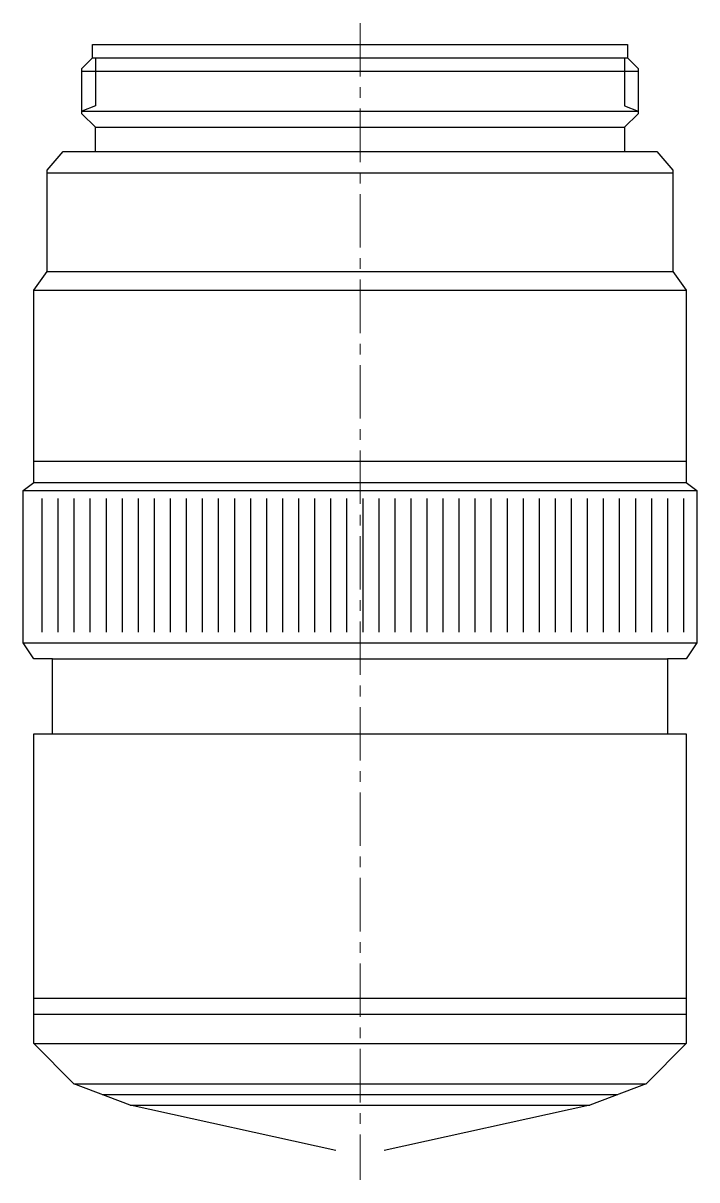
# Model space of a CAD drawing. Header units: millimetres. Extents: x 128 to 246, y 145 to 348.
import ezdxf

# ---------------------------------------------------------------- set-up
doc = ezdxf.new("R2010")
doc.units = ezdxf.units.MM
doc.layers.get('0').update_dxf_attribs({"lineweight": 25})
doc.layers.add('CENTERLINE', color=18, linetype='Continuous', lineweight=13, true_color=0x000000)
doc.layers.add('OUTLINE', color=18, linetype='Continuous', lineweight=25, true_color=0x000000)

# ---------------------------------------------------------------- blocks, each defined once
blk = doc.blocks.new('V01_ExteriorBody')
at = {"layer": 'OUTLINE'}
for p, q in [((140.15625, 341.71875), (233.90625, 341.71875)), ((138.28125, 339.375), (235.78125, 339.375)), ((138.28125, 332.34375), (235.78125, 332.34375)), ((140.625, 329.53125), (233.4375, 329.53125)), ((140.625, 325.3125), (233.4375, 325.3125)), ((132.1875, 321.5625), (241.875, 321.5625)), ((132.1875, 304.21875), (241.875, 304.21875)), ((129.84375, 300.9375), (244.21875, 300.9375)), ((129.84375, 270.9375), (244.21875, 270.9375)), ((129.84375, 267.1875), (244.21875, 267.1875)), ((127.96875, 265.78125), (246.09375, 265.78125)), ((127.96875, 239.0625), (246.09375, 239.0625)), ((133.125, 236.25), (240.9375, 236.25)), ((133.125, 223.125), (240.9375, 223.125)), ((129.84375, 176.71875), (244.21875, 176.71875)), ((129.84375, 173.90625), (244.21875, 173.90625)), ((129.84375, 168.75), (244.21875, 168.75)), ((136.875, 161.71875), (237.1875, 161.71875)), ((141.79688, 159.84375), (232.26562, 159.84375)), ((146.71875, 157.96875), (227.34375, 157.96875))]:
    blk.add_line(p, q, dxfattribs=at)
at = {"layer": 'OUTLINE', "flags": 128}
for points in [[(182.8125, 150), (146.71875, 157.96875), (136.875, 161.71875), (129.84375, 168.75), (129.84375, 223.125), (133.125, 223.125), (133.125, 236.25), (129.84375, 236.25), (127.96875, 239.0625), (127.96875, 265.78125), (129.84375, 267.1875), (129.84375, 300.9375), (132.1875, 304.21875), (132.1875, 322.03125), (135, 325.3125), (140.625, 325.3125), (140.625, 329.53125), (138.28125, 331.875), (138.28125, 339.84375), (140.15625, 341.71875), (140.15625, 344.0625), (233.90625, 344.0625), (233.90625, 341.71875), (235.78125, 339.84375), (235.78125, 331.875), (233.4375, 329.53125), (233.4375, 325.3125), (239.0625, 325.3125), (241.875, 322.03125), (241.875, 304.21875), (244.21875, 300.9375), (244.21875, 267.1875), (246.09375, 265.78125), (246.09375, 239.0625), (244.21875, 236.25), (240.9375, 236.25), (240.9375, 223.125), (244.21875, 223.125), (244.21875, 168.75), (237.1875, 161.71875), (227.34375, 157.96875), (191.25, 150)], [(140.625, 341.71875), (140.625, 333.28125), (138.28125, 332.34375)], [(233.4375, 341.71875), (233.4375, 333.28125), (235.78125, 332.34375)]]:
    blk.add_lwpolyline(points, dxfattribs=at)
blk = doc.blocks.new('V01_GripPattern')
at = {"layer": 'OUTLINE'}
for p, q in [((131.25, 264.375), (131.25, 240.9375)), ((134.0625, 264.375), (134.0625, 240.9375)), ((136.875, 264.375), (136.875, 240.9375)), ((139.6875, 264.375), (139.6875, 240.9375)), ((142.5, 264.375), (142.5, 240.9375)), ((145.3125, 264.375), (145.3125, 240.9375)), ((148.125, 264.375), (148.125, 240.9375)), ((150.9375, 264.375), (150.9375, 240.9375)), ((153.75, 264.375), (153.75, 240.9375)), ((156.5625, 264.375), (156.5625, 240.9375)), ((159.375, 264.375), (159.375, 240.9375)), ((162.1875, 264.375), (162.1875, 240.9375)), ((165, 264.375), (165, 240.9375)), ((167.8125, 264.375), (167.8125, 240.9375)), ((170.625, 264.375), (170.625, 240.9375)), ((173.4375, 264.375), (173.4375, 240.9375)), ((176.25, 264.375), (176.25, 240.9375)), ((179.0625, 264.375), (179.0625, 240.9375)), ((181.875, 264.375), (181.875, 240.9375)), ((184.6875, 264.375), (184.6875, 240.9375)), ((187.5, 264.375), (187.5, 240.9375)), ((190.3125, 264.375), (190.3125, 240.9375)), ((193.125, 264.375), (193.125, 240.9375)), ((195.9375, 264.375), (195.9375, 240.9375)), ((198.75, 264.375), (198.75, 240.9375)), ((201.5625, 264.375), (201.5625, 240.9375)), ((204.375, 264.375), (204.375, 240.9375)), ((207.1875, 264.375), (207.1875, 240.9375)), ((210, 264.375), (210, 240.9375)), ((212.8125, 264.375), (212.8125, 240.9375)), ((215.625, 264.375), (215.625, 240.9375)), ((218.4375, 264.375), (218.4375, 240.9375)), ((221.25, 264.375), (221.25, 240.9375)), ((224.0625, 264.375), (224.0625, 240.9375)), ((226.875, 264.375), (226.875, 240.9375)), ((229.6875, 264.375), (229.6875, 240.9375)), ((232.5, 264.375), (232.5, 240.9375)), ((235.3125, 264.375), (235.3125, 240.9375)), ((238.125, 264.375), (238.125, 240.9375)), ((240.9375, 264.375), (240.9375, 240.9375)), ((243.75, 264.375), (243.75, 240.9375))]:
    blk.add_line(p, q, dxfattribs=at)
blk = doc.blocks.new('V01_Axis')
at = {"layer": 'CENTERLINE'}
for p, q in [((187.03125, 347.8125), (187.03125, 338.4375)), ((187.03125, 336.5625), (187.03125, 334.6875)), ((187.03125, 332.8125), (187.03125, 323.4375)), ((187.03125, 321.5625), (187.03125, 319.6875)), ((187.03125, 317.8125), (187.03125, 308.4375)), ((187.03125, 306.5625), (187.03125, 304.6875)), ((187.03125, 302.8125), (187.03125, 293.4375)), ((187.03125, 291.5625), (187.03125, 289.6875)), ((187.03125, 287.8125), (187.03125, 278.4375)), ((187.03125, 276.5625), (187.03125, 274.6875)), ((187.03125, 272.8125), (187.03125, 263.4375)), ((187.03125, 261.5625), (187.03125, 259.6875)), ((187.03125, 257.8125), (187.03125, 248.4375)), ((187.03125, 246.5625), (187.03125, 244.6875)), ((187.03125, 242.8125), (187.03125, 233.4375)), ((187.03125, 231.5625), (187.03125, 229.6875)), ((187.03125, 227.8125), (187.03125, 218.4375)), ((187.03125, 216.5625), (187.03125, 214.6875)), ((187.03125, 212.8125), (187.03125, 203.4375)), ((187.03125, 201.5625), (187.03125, 199.6875)), ((187.03125, 197.8125), (187.03125, 188.4375)), ((187.03125, 186.5625), (187.03125, 184.6875)), ((187.03125, 182.8125), (187.03125, 173.4375)), ((187.03125, 171.5625), (187.03125, 169.6875)), ((187.03125, 167.8125), (187.03125, 158.4375)), ((187.03125, 156.5625), (187.03125, 154.6875)), ((187.03125, 152.8125), (187.03125, 144.84375))]:
    blk.add_line(p, q, dxfattribs=at)

msp = doc.modelspace()

# ---------------------------------------------------------------- block references
for name in ['V01_Axis', 'V01_ExteriorBody', 'V01_GripPattern']:
    msp.add_blockref(name, (0, 0))

doc.saveas('drawing.dxf')
